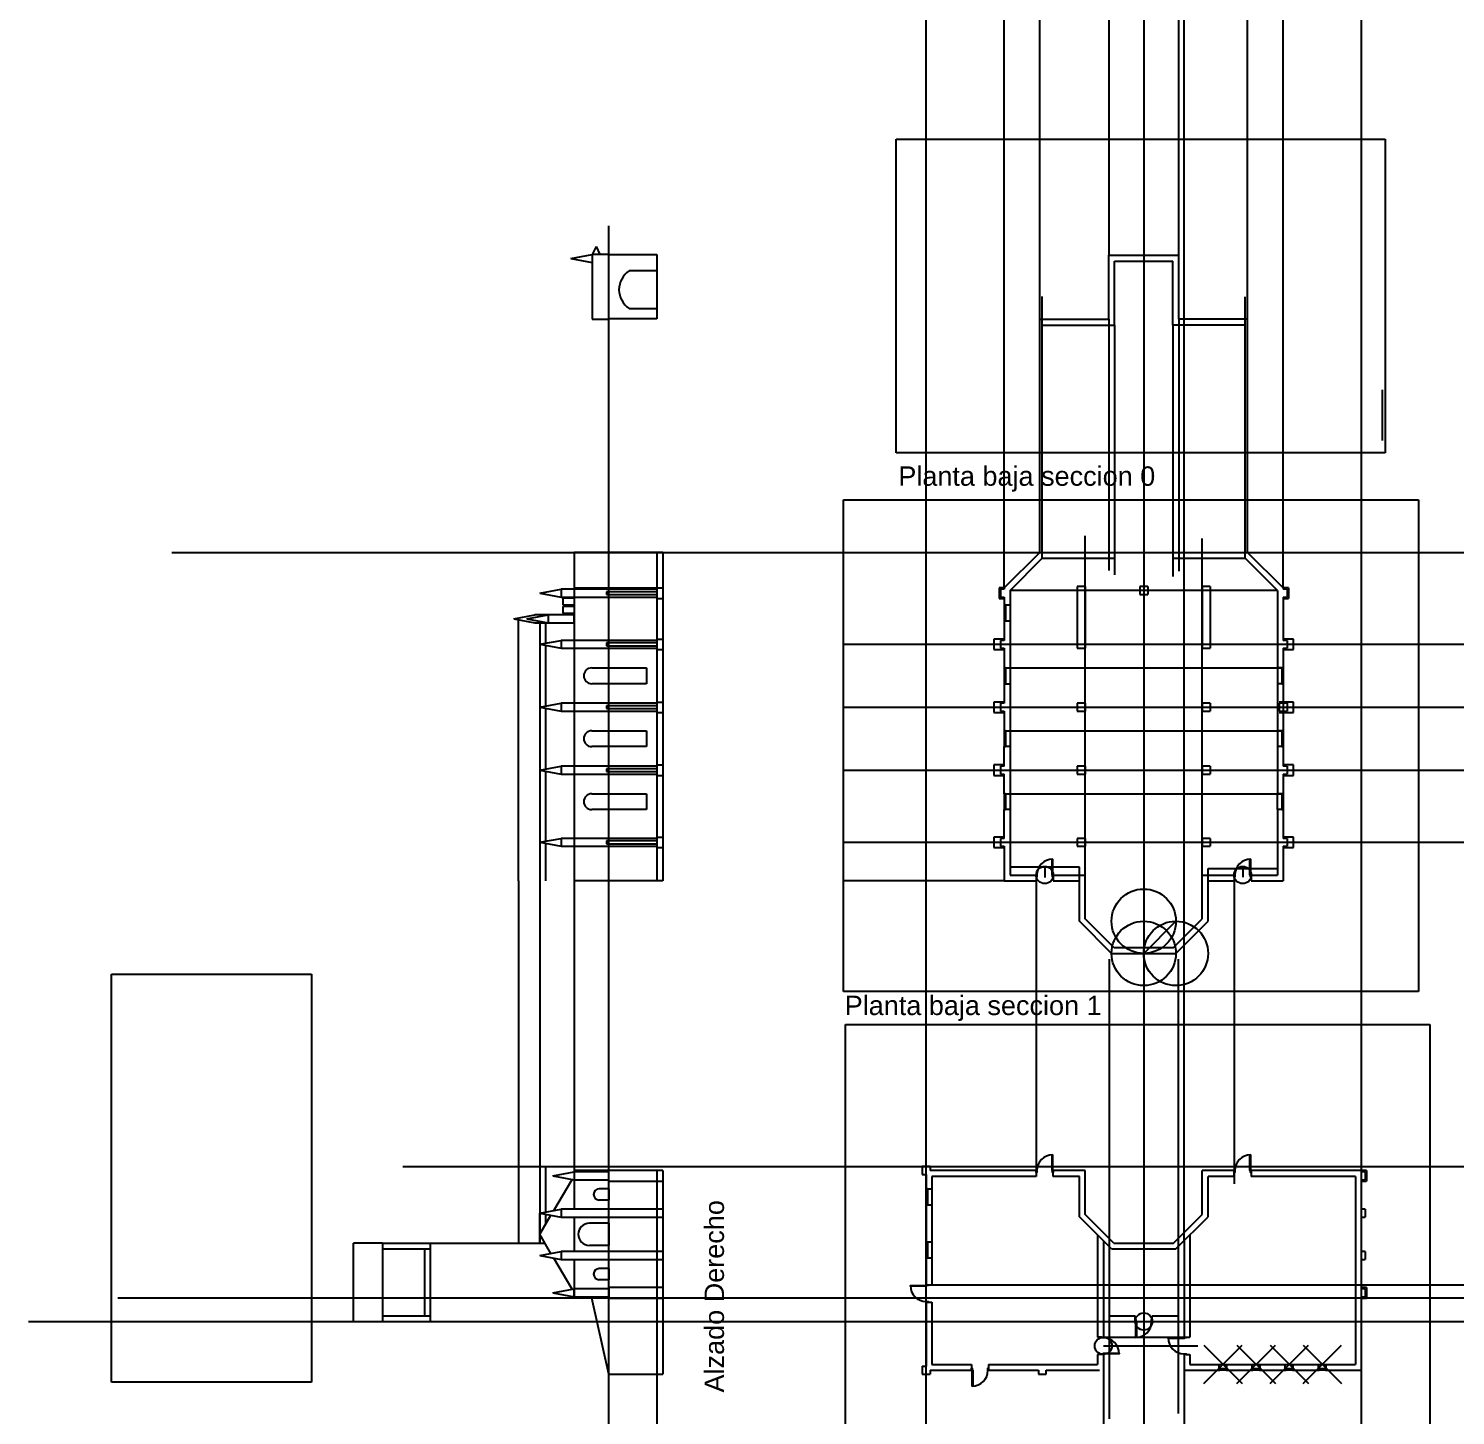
# Model space of a CAD drawing. Header units: millimetres. Extents: x 2027 to 2227, y 2574 to 3071.
# Drawn here: x 2027.2 to 2101.4, y 2701.3 to 2773.4 of the extents above; entities that cross this region are included whole.
import ezdxf

# ---------------------------------------------------------------- set-up
doc = ezdxf.new("R2010")
doc.units = ezdxf.units.MM
doc.header["$PDMODE"] = 3
for name, color, linetype in [('Auxiliares', 200, 'Continuous'), ('Auxiliares2', 212, 'Continuous'), ('CarpinteriaExterior', 130, 'Continuous'), ('CarpinteriaInterior', 10, 'Continuous'), ('Imagenes', 50, 'Continuous'), ('PrimerPlano', 160, 'Continuous'), ('SegundoPlano', 250, 'Continuous'), ('Texto', 250, 'Continuous')]:
    doc.layers.add(name, color=color, linetype=linetype)
doc.layers.add('Referencias', color=40, linetype='Continuous', transparency=0.1)
doc.styles.get("Standard").update_dxf_attribs({"font": 'arial.ttf'})
picture_1 = doc.add_image_def('image2.png', size_in_pixel=(1685, 1440))
picture_2 = doc.add_image_def('image3.png', size_in_pixel=(1712, 1440))
picture_3 = doc.add_image_def('image7.png', size_in_pixel=(2364, 1161))
picture_4 = doc.add_image_def('image10.png', size_in_pixel=(2241, 1437))

msp = doc.modelspace()

# ---------------------------------------------------------------- linework, layer by layer
at = {"layer": 'Auxiliares'}
for p, q in [((2087.285, 2710.415), (2087.285, 2802.194)), ((2079.788, 2746.185), (2079.788, 2797.762)), ((2090.583, 2746.185), (2090.583, 2795.999)), ((2096.495, 2796.554), (2096.495, 2710.809)), ((2073.876, 2709.52), (2073.876, 2795.279)), ((2083.387, 2761.626), (2083.387, 2795.152)), ((2087.003, 2761.626), (2087.003, 2795.46)), ((2092.433, 2744.335), (2092.433, 2794.185)), ((2077.938, 2744.335), (2077.938, 2793.552)), ((2085.195, 2779.291), (2085.185, 2687.873)), ((2057.387, 2687.619), (2057.387, 2763.155)), ((2079.913, 2745.883), (2079.913, 2759.487)), ((2090.458, 2745.883), (2090.458, 2759.473)), ((2083.368, 2758.301), (2083.368, 2745.249)), ((2083.669, 2757.999), (2083.669, 2745.011)), ((2086.701, 2757.999), (2086.701, 2744.927)), ((2087.003, 2758.301), (2087.003, 2745.207)), ((2082.141, 2729.418), (2082.141, 2747.053)), ((2088.23, 2729.418), (2088.23, 2746.906)), ((2034.657, 2746.185), (2154.598, 2746.185)), ((2092.131, 2744.21), (2078.24, 2744.21)), ((2055.573, 2743.857), (2055.573, 2741.615)), ((2069.57, 2741.41), (2141.439, 2741.41)), ((2078.24, 2740.185), (2092.131, 2740.185)), ((2092.131, 2740.185), (2092.433, 2740.185)), ((2069.57, 2738.138), (2142.235, 2738.138)), ((2078.24, 2736.913), (2092.131, 2736.913)), ((2092.131, 2736.913), (2092.433, 2736.913)), ((2069.57, 2734.866), (2141.676, 2734.866)), ((2078.24, 2733.641), (2092.131, 2733.641)), ((2092.131, 2733.641), (2092.433, 2733.641)), ((2069.57, 2731.119), (2141.202, 2731.119)), ((2052.68, 2729.117), (2052.68, 2714.265)), ((2053.788, 2729.117), (2053.788, 2714.265)), ((2055.573, 2729.117), (2055.573, 2714.265)), ((2077.938, 2729.117), (2069.57, 2729.117)), ((2079.595, 2729.117), (2079.595, 2713.758)), ((2089.887, 2729.117), (2089.887, 2713.371)), ((2083.387, 2725.046), (2083.387, 2701.167)), ((2086.983, 2725.046), (2086.983, 2701.433)), ((2046.678, 2714.265), (2153.836, 2714.265)), ((2057.387, 2712.058), (2057.387, 2713.581)), ((2053.788, 2710.29), (2053.788, 2711.853)), ((2096.495, 2710.809), (2096.495, 2637.329)), ((2057.387, 2707.917), (2057.387, 2709.44)), ((2073.876, 2630.837), (2073.876, 2709.52)), ((2055.573, 2707.506), (2055.573, 2707.917)), ((2074.177, 2708.116), (2151.962, 2708.116)), ((2121.547, 2707.439), (2031.846, 2707.439)), ((2055.573, 2707.506), (2057.387, 2707.506)), ((2027.212, 2706.216), (2176.404, 2706.216)), ((2083.086, 2705.396), (2087.454, 2705.396)), ((2083.086, 2703.891), (2083.086, 2686.904)), ((2059.878, 2703.48), (2059.878, 2687.619)), ((2087.285, 2703.686), (2087.285, 2686.811))]:
    msp.add_line(p, q, dxfattribs=at)
for p in [(2089.308, 2703.988), (2091.03, 2703.988), (2092.751, 2703.988), (2094.472, 2703.988)]:
    msp.add_point(p, dxfattribs=at)
at = {"layer": 'Auxiliares2'}
for p, q in [((2081.839, 2729.821), (2078.24, 2729.821)), ((2080.039, 2729.821), (2080.039, 2729.292)), ((2081.839, 2729.117), (2081.839, 2729.821)), ((2088.531, 2729.117), (2088.531, 2729.762)), ((2088.531, 2729.762), (2092.131, 2729.762)), ((2090.331, 2729.762), (2090.331, 2729.302)), ((2085.185, 2725.347), (2086.858, 2727.02)), ((2083.086, 2704.951), (2088.006, 2704.951))]:
    msp.add_line(p, q, dxfattribs=at)
for centre, radius in [((2080.039, 2729.418), 0.445), ((2090.331, 2729.418), 0.445), ((2085.185, 2727.02), 1.673), ((2085.185, 2725.347), 1.673), ((2086.858, 2725.347), 1.673), ((2085.185, 2706.216), 0.445), ((2083.086, 2704.951), 0.445)]:
    msp.add_circle(centre, radius, dxfattribs=at)
at = {"layer": 'CarpinteriaExterior'}
for p, q in [((2077.938, 2743.457), (2077.938, 2742.634)), ((2078.005, 2743.457), (2078.005, 2742.634)), ((2056.489, 2740.185), (2059.331, 2740.185)), ((2059.331, 2740.185), (2059.331, 2739.363)), ((2077.938, 2740.185), (2077.938, 2739.363)), ((2078.005, 2740.185), (2078.005, 2739.363)), ((2092.366, 2740.185), (2092.366, 2739.363)), ((2092.433, 2740.185), (2092.433, 2739.363)), ((2059.331, 2739.363), (2056.489, 2739.363)), ((2056.489, 2736.913), (2059.331, 2736.913)), ((2059.331, 2736.913), (2059.331, 2736.091)), ((2077.938, 2736.913), (2077.938, 2736.091)), ((2077.938, 2736.913), (2078.005, 2736.913)), ((2078.005, 2736.913), (2078.005, 2736.091)), ((2092.366, 2736.913), (2092.366, 2736.091)), ((2092.433, 2736.913), (2092.433, 2736.091)), ((2059.331, 2736.091), (2056.489, 2736.091)), ((2078.005, 2736.091), (2077.938, 2736.091)), ((2056.489, 2733.641), (2059.331, 2733.641)), ((2059.331, 2733.641), (2059.331, 2732.819)), ((2077.938, 2733.641), (2077.938, 2732.819)), ((2078.005, 2733.641), (2078.005, 2732.819)), ((2092.366, 2733.641), (2092.366, 2732.819)), ((2092.433, 2733.641), (2092.433, 2732.819)), ((2059.331, 2732.819), (2056.489, 2732.819)), ((2073.876, 2713.106), (2073.876, 2712.283)), ((2073.943, 2713.106), (2073.943, 2712.283)), ((2057.387, 2711.33), (2056.369, 2711.33)), ((2057.387, 2711.33), (2057.387, 2710.168)), ((2057.387, 2710.168), (2056.369, 2710.168)), ((2073.876, 2710.342), (2073.876, 2709.52)), ((2073.943, 2710.342), (2073.943, 2709.52)), ((2089.514, 2703.753), (2089.103, 2703.753)), ((2089.514, 2703.686), (2089.103, 2703.686)), ((2091.235, 2703.753), (2090.824, 2703.753)), ((2091.235, 2703.686), (2090.824, 2703.686)), ((2092.956, 2703.753), (2092.545, 2703.753)), ((2092.956, 2703.686), (2092.545, 2703.686)), ((2094.678, 2703.753), (2094.267, 2703.753)), ((2094.678, 2703.686), (2094.267, 2703.686))]:
    msp.add_line(p, q, dxfattribs=at)
for points in [[(2077.938, 2743.42), (2078.005, 2743.42), (2078.005, 2743.457), (2077.938, 2743.457), (2077.938, 2743.42)], [(2077.938, 2743.046), (2078.005, 2743.046), (2078.005, 2743.082), (2077.938, 2743.082), (2077.938, 2743.046)], [(2077.938, 2743.009), (2078.005, 2743.009), (2078.005, 2743.046), (2077.938, 2743.046), (2077.938, 2743.009)], [(2077.938, 2742.634), (2078.005, 2742.634), (2078.005, 2742.671), (2077.938, 2742.671), (2077.938, 2742.634)], [(2077.938, 2740.148), (2078.005, 2740.148), (2078.005, 2740.185), (2077.938, 2740.185), (2077.938, 2740.148)], [(2092.366, 2740.148), (2092.433, 2740.148), (2092.433, 2740.185), (2092.366, 2740.185), (2092.366, 2740.148)], [(2077.938, 2739.774), (2078.005, 2739.774), (2078.005, 2739.81), (2077.938, 2739.81), (2077.938, 2739.774)], [(2077.938, 2739.737), (2078.005, 2739.737), (2078.005, 2739.774), (2077.938, 2739.774), (2077.938, 2739.737)], [(2092.366, 2739.774), (2092.433, 2739.774), (2092.433, 2739.81), (2092.366, 2739.81), (2092.366, 2739.774)], [(2092.366, 2739.737), (2092.433, 2739.737), (2092.433, 2739.774), (2092.366, 2739.774), (2092.366, 2739.737)], [(2077.938, 2739.363), (2078.005, 2739.363), (2078.005, 2739.399), (2077.938, 2739.399), (2077.938, 2739.363)], [(2092.366, 2739.363), (2092.433, 2739.363), (2092.433, 2739.399), (2092.366, 2739.399), (2092.366, 2739.363)], [(2077.938, 2736.877), (2078.005, 2736.877), (2078.005, 2736.913), (2077.938, 2736.913), (2077.938, 2736.877)], [(2077.938, 2736.502), (2078.005, 2736.502), (2078.005, 2736.538), (2077.938, 2736.538), (2077.938, 2736.502)], [(2077.938, 2736.465), (2078.005, 2736.465), (2078.005, 2736.502), (2077.938, 2736.502), (2077.938, 2736.465)], [(2092.366, 2736.877), (2092.433, 2736.877), (2092.433, 2736.913), (2092.366, 2736.913), (2092.366, 2736.877)], [(2092.366, 2736.502), (2092.433, 2736.502), (2092.433, 2736.538), (2092.366, 2736.538), (2092.366, 2736.502)], [(2092.366, 2736.465), (2092.433, 2736.465), (2092.433, 2736.502), (2092.366, 2736.502), (2092.366, 2736.465)], [(2077.938, 2736.091), (2078.005, 2736.091), (2078.005, 2736.127), (2077.938, 2736.127), (2077.938, 2736.091)], [(2092.366, 2736.091), (2092.433, 2736.091), (2092.433, 2736.127), (2092.366, 2736.127), (2092.366, 2736.091)], [(2077.938, 2733.605), (2078.005, 2733.605), (2078.005, 2733.641), (2077.938, 2733.641), (2077.938, 2733.605)], [(2092.366, 2733.605), (2092.433, 2733.605), (2092.433, 2733.641), (2092.366, 2733.641), (2092.366, 2733.605)], [(2077.938, 2733.23), (2078.005, 2733.23), (2078.005, 2733.266), (2077.938, 2733.266), (2077.938, 2733.23)], [(2077.938, 2733.193), (2078.005, 2733.193), (2078.005, 2733.23), (2077.938, 2733.23), (2077.938, 2733.193)], [(2077.938, 2732.819), (2078.005, 2732.819), (2078.005, 2732.855), (2077.938, 2732.855), (2077.938, 2732.819)], [(2092.366, 2733.23), (2092.433, 2733.23), (2092.433, 2733.266), (2092.366, 2733.266), (2092.366, 2733.23)], [(2092.366, 2733.193), (2092.433, 2733.193), (2092.433, 2733.23), (2092.366, 2733.23), (2092.366, 2733.193)], [(2092.366, 2732.819), (2092.433, 2732.819), (2092.433, 2732.855), (2092.366, 2732.855), (2092.366, 2732.819)], [(2073.876, 2713.069), (2073.943, 2713.069), (2073.943, 2713.106), (2073.876, 2713.106), (2073.876, 2713.069)], [(2073.876, 2712.695), (2073.943, 2712.695), (2073.943, 2712.731), (2073.876, 2712.731), (2073.876, 2712.695)], [(2073.876, 2712.658), (2073.943, 2712.658), (2073.943, 2712.695), (2073.876, 2712.695), (2073.876, 2712.658)], [(2073.876, 2712.283), (2073.943, 2712.283), (2073.943, 2712.32), (2073.876, 2712.32), (2073.876, 2712.283)], [(2073.876, 2710.306), (2073.943, 2710.306), (2073.943, 2710.342), (2073.876, 2710.342), (2073.876, 2710.306)], [(2073.876, 2709.931), (2073.943, 2709.931), (2073.943, 2709.968), (2073.876, 2709.968), (2073.876, 2709.931)], [(2073.876, 2709.895), (2073.943, 2709.895), (2073.943, 2709.931), (2073.876, 2709.931), (2073.876, 2709.895)], [(2073.876, 2709.52), (2073.943, 2709.52), (2073.943, 2709.556), (2073.876, 2709.556), (2073.876, 2709.52)], [(2089.103, 2703.753), (2089.103, 2703.686), (2089.139, 2703.686), (2089.139, 2703.753), (2089.103, 2703.753)], [(2089.477, 2703.753), (2089.477, 2703.686), (2089.514, 2703.686), (2089.514, 2703.753), (2089.477, 2703.753)], [(2090.824, 2703.753), (2090.824, 2703.686), (2090.86, 2703.686), (2090.86, 2703.753), (2090.824, 2703.753)], [(2091.199, 2703.753), (2091.199, 2703.686), (2091.235, 2703.686), (2091.235, 2703.753), (2091.199, 2703.753)], [(2092.545, 2703.753), (2092.545, 2703.686), (2092.582, 2703.686), (2092.582, 2703.753), (2092.545, 2703.753)], [(2092.92, 2703.753), (2092.92, 2703.686), (2092.956, 2703.686), (2092.956, 2703.753), (2092.92, 2703.753)], [(2094.267, 2703.753), (2094.267, 2703.686), (2094.303, 2703.686), (2094.303, 2703.753), (2094.267, 2703.753)], [(2094.641, 2703.753), (2094.641, 2703.686), (2094.678, 2703.686), (2094.678, 2703.753), (2094.641, 2703.753)]]:
    msp.add_lwpolyline(points, dxfattribs=at)
for points in [[(2073.053, 2708.049), (2073.053, 2708.082), (2073.876, 2708.082), (2073.876, 2708.049)], [(2073.876, 2708.082), (2073.876, 2708.116), (2073.976, 2708.116), (2073.976, 2708.082)], [(2073.876, 2707.226), (2073.876, 2707.26), (2073.976, 2707.26), (2073.976, 2707.226)], [(2084.774, 2706.216), (2084.741, 2706.216), (2084.741, 2706.316), (2084.774, 2706.316)], [(2084.808, 2705.393), (2084.774, 2705.393), (2084.774, 2706.216), (2084.808, 2706.216)], [(2085.63, 2706.216), (2085.597, 2706.216), (2085.597, 2706.316), (2085.63, 2706.316)], [(2083.086, 2705.396), (2083.086, 2705.362), (2082.985, 2705.362), (2082.985, 2705.396)], [(2086.463, 2705.329), (2086.463, 2705.362), (2087.285, 2705.362), (2087.285, 2705.329)], [(2087.285, 2705.362), (2087.285, 2705.396), (2087.386, 2705.396), (2087.386, 2705.362)], [(2083.908, 2704.573), (2083.908, 2704.54), (2083.086, 2704.54), (2083.086, 2704.573)], [(2083.086, 2704.54), (2083.086, 2704.506), (2082.985, 2704.506), (2082.985, 2704.54)], [(2087.285, 2704.506), (2087.285, 2704.54), (2087.386, 2704.54), (2087.386, 2704.506)]]:
    msp.add_lwpolyline(points, close=True, dxfattribs=at)
for centre, radius, start, end in [((2056.489, 2739.774), 0.411, 90, 270), ((2056.489, 2736.502), 0.411, 90, 270), ((2056.489, 2733.23), 0.411, 90, 270), ((2056.369, 2710.749), 0.581, 90, 270), ((2073.876, 2708.082), 0.823, 180, 270), ((2084.774, 2706.216), 0.823, 270, 0), ((2083.086, 2704.54), 0.823, 0, 90), ((2087.285, 2705.362), 0.823, 180, 270)]:
    msp.add_arc(centre, radius, start, end, dxfattribs=at)
at = {"layer": 'CarpinteriaInterior'}
for points in [[(2080.417, 2730.241), (2080.451, 2730.241), (2080.451, 2729.418), (2080.417, 2729.418)], [(2090.709, 2730.241), (2090.743, 2730.241), (2090.743, 2729.418), (2090.709, 2729.418)], [(2079.595, 2729.418), (2079.628, 2729.418), (2079.628, 2729.318), (2079.595, 2729.318)], [(2080.451, 2729.418), (2080.484, 2729.418), (2080.484, 2729.318), (2080.451, 2729.318)], [(2089.887, 2729.418), (2089.92, 2729.418), (2089.92, 2729.318), (2089.887, 2729.318)], [(2090.743, 2729.418), (2090.776, 2729.418), (2090.776, 2729.318), (2090.743, 2729.318)], [(2080.417, 2714.882), (2080.451, 2714.882), (2080.451, 2714.06), (2080.417, 2714.06)], [(2090.709, 2714.882), (2090.743, 2714.882), (2090.743, 2714.06), (2090.709, 2714.06)], [(2079.595, 2714.06), (2079.628, 2714.06), (2079.628, 2713.959), (2079.595, 2713.959)], [(2080.451, 2714.06), (2080.484, 2714.06), (2080.484, 2713.959), (2080.451, 2713.959)], [(2089.887, 2714.06), (2089.92, 2714.06), (2089.92, 2713.959), (2089.887, 2713.959)], [(2090.743, 2714.06), (2090.776, 2714.06), (2090.776, 2713.959), (2090.743, 2713.959)], [(2076.264, 2703.686), (2076.23, 2703.686), (2076.23, 2703.786), (2076.264, 2703.786)], [(2076.297, 2702.863), (2076.264, 2702.863), (2076.264, 2703.686), (2076.297, 2703.686)], [(2077.12, 2703.686), (2077.086, 2703.686), (2077.086, 2703.786), (2077.12, 2703.786)]]:
    msp.add_lwpolyline(points, close=True, dxfattribs=at)
for centre, start, end in [((2080.451, 2729.418), 90, 180), ((2090.743, 2729.418), 90, 180), ((2080.451, 2714.06), 90, 180), ((2090.743, 2714.06), 90, 180), ((2076.264, 2703.686), 270, 0)]:
    msp.add_arc(centre, 0.823, start, end, dxfattribs=at)
at = {"layer": 'PrimerPlano'}
for p, q in [((2059.878, 2761.663), (2059.878, 2758.317)), ((2083.368, 2761.626), (2087.003, 2761.626)), ((2083.368, 2758.301), (2083.368, 2761.626)), ((2083.387, 2761.626), (2086.983, 2761.626)), ((2083.669, 2757.999), (2083.669, 2761.324)), ((2083.669, 2761.324), (2086.701, 2761.324)), ((2086.701, 2757.999), (2086.701, 2761.324)), ((2087.003, 2758.301), (2087.003, 2761.626)), ((2079.788, 2758.301), (2083.368, 2758.301)), ((2079.913, 2757.999), (2083.669, 2757.999)), ((2090.458, 2757.999), (2086.701, 2757.999)), ((2090.583, 2758.301), (2087.003, 2758.301)), ((2060.18, 2746.185), (2060.18, 2729.117)), ((2077.938, 2744.335), (2079.788, 2746.185)), ((2079.788, 2746.185), (2083.368, 2746.185)), ((2087.003, 2746.185), (2090.583, 2746.185)), ((2092.433, 2744.335), (2090.583, 2746.185)), ((2078.24, 2744.21), (2079.913, 2745.883)), ((2079.913, 2745.883), (2083.669, 2745.883)), ((2086.701, 2745.883), (2090.458, 2745.883)), ((2092.131, 2744.21), (2090.458, 2745.883)), ((2077.665, 2744.335), (2077.665, 2743.79)), ((2077.938, 2744.335), (2077.665, 2744.335)), ((2077.732, 2744.268), (2077.732, 2743.857)), ((2077.938, 2744.268), (2077.732, 2744.268)), ((2077.938, 2744.335), (2077.938, 2744.268)), ((2078.24, 2744.21), (2078.24, 2743.457)), ((2081.73, 2744.416), (2081.73, 2741.204)), ((2082.141, 2744.416), (2081.73, 2744.416)), ((2082.141, 2744.416), (2082.141, 2741.204)), ((2084.98, 2744.416), (2084.98, 2744.005)), ((2085.391, 2744.416), (2084.98, 2744.416)), ((2084.98, 2744.005), (2085.391, 2744.005)), ((2085.391, 2744.416), (2085.391, 2744.005)), ((2088.23, 2744.416), (2088.23, 2741.204)), ((2088.641, 2744.416), (2088.23, 2744.416)), ((2088.641, 2744.416), (2088.641, 2741.204)), ((2092.131, 2744.21), (2092.131, 2740.185)), ((2092.433, 2744.335), (2092.433, 2744.268)), ((2092.706, 2744.335), (2092.433, 2744.335)), ((2092.639, 2744.268), (2092.433, 2744.268)), ((2092.639, 2744.268), (2092.639, 2743.857)), ((2092.706, 2744.335), (2092.706, 2743.79)), ((2077.665, 2743.79), (2077.938, 2743.79)), ((2077.732, 2743.857), (2077.938, 2743.857)), ((2077.938, 2743.857), (2077.938, 2741.615)), ((2077.938, 2743.457), (2078.24, 2743.457)), ((2092.433, 2743.857), (2092.639, 2743.857)), ((2092.433, 2743.857), (2092.433, 2741.615)), ((2092.433, 2743.79), (2092.706, 2743.79)), ((2077.938, 2742.634), (2078.24, 2742.634)), ((2078.24, 2742.634), (2078.24, 2740.185)), ((2077.397, 2741.682), (2077.397, 2741.137)), ((2077.938, 2741.682), (2077.397, 2741.682)), ((2092.974, 2741.682), (2092.433, 2741.682)), ((2092.974, 2741.137), (2092.974, 2741.682)), ((2077.397, 2741.137), (2077.938, 2741.137)), ((2077.732, 2741.615), (2077.732, 2741.204)), ((2077.938, 2741.615), (2077.732, 2741.615)), ((2077.732, 2741.204), (2077.938, 2741.204)), ((2077.938, 2741.204), (2077.938, 2740.185)), ((2081.73, 2741.204), (2082.141, 2741.204)), ((2088.23, 2741.204), (2088.641, 2741.204)), ((2092.639, 2741.615), (2092.433, 2741.615)), ((2092.433, 2741.204), (2092.639, 2741.204)), ((2092.433, 2741.204), (2092.433, 2735.071)), ((2092.433, 2741.137), (2092.974, 2741.137)), ((2092.639, 2741.615), (2092.639, 2741.204)), ((2077.938, 2740.185), (2078.24, 2740.185)), ((2092.433, 2740.185), (2092.131, 2740.185)), ((2077.938, 2739.363), (2078.24, 2739.363)), ((2077.938, 2739.363), (2077.938, 2738.343)), ((2078.24, 2739.363), (2078.24, 2736.913)), ((2092.433, 2739.363), (2092.131, 2739.363)), ((2092.131, 2739.363), (2092.131, 2736.913)), ((2077.938, 2738.41), (2077.397, 2738.41)), ((2077.397, 2738.41), (2077.397, 2737.865)), ((2077.732, 2738.343), (2077.732, 2737.932)), ((2077.938, 2738.343), (2077.732, 2738.343)), ((2081.73, 2738.343), (2081.73, 2737.932)), ((2082.141, 2738.343), (2081.73, 2738.343)), ((2082.141, 2738.343), (2082.141, 2737.932)), ((2088.23, 2738.343), (2088.23, 2737.932)), ((2088.641, 2738.343), (2088.23, 2738.343)), ((2088.641, 2738.343), (2088.641, 2737.932)), ((2092.974, 2738.41), (2092.227, 2738.41)), ((2092.227, 2738.343), (2092.227, 2737.932)), ((2092.639, 2738.343), (2092.227, 2738.343)), ((2092.639, 2738.343), (2092.639, 2737.932)), ((2092.974, 2737.865), (2092.974, 2738.41)), ((2077.397, 2737.865), (2077.938, 2737.865)), ((2077.732, 2737.932), (2077.938, 2737.932)), ((2077.938, 2737.932), (2077.938, 2737.128)), ((2081.73, 2737.932), (2082.141, 2737.932)), ((2088.23, 2737.932), (2088.641, 2737.932)), ((2092.227, 2737.932), (2092.639, 2737.932)), ((2092.227, 2737.865), (2092.974, 2737.865)), ((2077.938, 2737.128), (2077.938, 2736.913)), ((2077.938, 2736.913), (2078.24, 2736.913)), ((2078.24, 2737.128), (2078.24, 2737.128)), ((2092.433, 2736.913), (2092.131, 2736.913)), ((2078.24, 2736.091), (2077.938, 2736.091)), ((2077.938, 2735.071), (2077.938, 2736.091)), ((2078.24, 2736.091), (2078.24, 2733.641)), ((2092.433, 2736.091), (2092.131, 2736.091)), ((2092.131, 2736.091), (2092.131, 2733.641)), ((2077.397, 2735.138), (2077.397, 2734.593)), ((2077.938, 2735.138), (2077.397, 2735.138)), ((2077.732, 2735.071), (2077.732, 2734.66)), ((2077.938, 2735.071), (2077.732, 2735.071)), ((2081.73, 2735.071), (2081.73, 2734.66)), ((2082.141, 2735.071), (2081.73, 2735.071)), ((2082.141, 2735.071), (2082.141, 2734.66)), ((2088.23, 2735.071), (2088.23, 2734.66)), ((2088.641, 2735.071), (2088.23, 2735.071)), ((2088.641, 2735.071), (2088.641, 2734.66)), ((2092.974, 2735.138), (2092.433, 2735.138)), ((2092.639, 2735.071), (2092.433, 2735.071)), ((2092.639, 2735.071), (2092.639, 2734.66)), ((2092.974, 2734.593), (2092.974, 2735.138)), ((2077.397, 2734.593), (2077.938, 2734.593)), ((2077.732, 2734.66), (2077.938, 2734.66)), ((2077.938, 2733.641), (2077.938, 2734.66)), ((2081.73, 2734.66), (2082.141, 2734.66)), ((2088.23, 2734.66), (2088.641, 2734.66)), ((2092.433, 2734.66), (2092.639, 2734.66)), ((2092.433, 2734.66), (2092.433, 2731.324)), ((2092.433, 2734.593), (2092.974, 2734.593)), ((2077.938, 2733.641), (2078.24, 2733.641)), ((2092.433, 2733.641), (2092.131, 2733.641)), ((2078.24, 2732.819), (2077.938, 2732.819)), ((2077.938, 2731.324), (2077.938, 2732.819)), ((2078.24, 2732.819), (2078.24, 2729.418)), ((2092.433, 2732.819), (2092.131, 2732.819)), ((2092.131, 2732.819), (2092.131, 2729.418)), ((2077.397, 2731.391), (2077.397, 2730.846)), ((2077.938, 2731.391), (2077.397, 2731.391)), ((2077.732, 2731.324), (2077.732, 2730.913)), ((2077.938, 2731.324), (2077.732, 2731.324)), ((2081.73, 2731.324), (2081.73, 2730.913)), ((2082.141, 2731.324), (2081.73, 2731.324)), ((2082.141, 2731.324), (2082.141, 2730.913)), ((2088.23, 2731.324), (2088.23, 2730.913)), ((2088.641, 2731.324), (2088.23, 2731.324)), ((2088.641, 2731.324), (2088.641, 2730.913)), ((2092.974, 2731.391), (2092.433, 2731.391)), ((2092.639, 2731.324), (2092.433, 2731.324)), ((2092.639, 2731.324), (2092.639, 2730.913)), ((2092.974, 2730.846), (2092.974, 2731.391)), ((2077.397, 2730.846), (2077.938, 2730.846)), ((2077.732, 2730.913), (2077.938, 2730.913)), ((2077.938, 2730.913), (2077.938, 2729.117)), ((2081.73, 2730.913), (2082.141, 2730.913)), ((2088.23, 2730.913), (2088.641, 2730.913)), ((2092.433, 2730.913), (2092.639, 2730.913)), ((2092.433, 2730.913), (2092.433, 2729.117)), ((2092.433, 2730.846), (2092.974, 2730.846)), ((2077.938, 2729.117), (2079.595, 2729.117)), ((2078.24, 2729.418), (2079.595, 2729.418)), ((2079.595, 2729.318), (2079.595, 2729.117)), ((2080.484, 2729.418), (2082.141, 2729.418)), ((2080.484, 2729.318), (2080.484, 2729.117)), ((2080.484, 2729.117), (2081.839, 2729.117)), ((2081.839, 2727.02), (2081.839, 2729.117)), ((2082.141, 2727.145), (2082.141, 2729.418)), ((2088.23, 2729.418), (2089.887, 2729.418)), ((2088.23, 2727.145), (2088.23, 2729.418)), ((2088.531, 2727.02), (2088.531, 2729.117)), ((2088.531, 2729.117), (2089.887, 2729.117)), ((2089.887, 2729.318), (2089.887, 2729.117)), ((2090.776, 2729.418), (2092.131, 2729.418)), ((2090.776, 2729.318), (2090.776, 2729.117)), ((2090.776, 2729.117), (2092.433, 2729.117)), ((2083.512, 2725.347), (2081.839, 2727.02)), ((2083.637, 2725.649), (2082.141, 2727.145)), ((2086.733, 2725.649), (2088.23, 2727.145)), ((2086.858, 2725.347), (2088.531, 2727.02)), ((2083.512, 2725.347), (2086.858, 2725.347)), ((2083.637, 2725.649), (2086.733, 2725.649)), ((2073.67, 2714.265), (2073.67, 2713.854)), ((2074.081, 2714.265), (2073.67, 2714.265)), ((2074.081, 2714.265), (2074.081, 2714.06)), ((2060.18, 2714.06), (2060.18, 2703.48)), ((2073.67, 2713.854), (2073.876, 2713.854)), ((2073.876, 2713.854), (2073.876, 2713.106)), ((2073.876, 2713.854), (2073.876, 2713.649)), ((2079.595, 2714.06), (2074.081, 2714.06)), ((2074.177, 2713.758), (2074.177, 2713.106)), ((2079.595, 2713.758), (2074.177, 2713.758)), ((2079.595, 2713.959), (2079.595, 2713.758)), ((2082.141, 2714.06), (2080.484, 2714.06)), ((2080.484, 2713.758), (2080.484, 2713.959)), ((2081.839, 2713.758), (2080.484, 2713.758)), ((2081.839, 2711.662), (2081.839, 2713.758)), ((2082.141, 2711.787), (2082.141, 2714.06)), ((2088.23, 2711.787), (2088.23, 2714.06)), ((2089.887, 2714.06), (2088.23, 2714.06)), ((2088.531, 2711.662), (2088.531, 2713.758)), ((2089.887, 2713.758), (2088.531, 2713.758)), ((2089.887, 2713.758), (2089.887, 2713.959)), ((2096.495, 2714.06), (2090.776, 2714.06)), ((2090.776, 2713.959), (2090.776, 2713.758)), ((2096.194, 2713.758), (2090.776, 2713.758)), ((2096.194, 2713.758), (2096.194, 2703.988)), ((2096.495, 2714.06), (2096.495, 2713.993)), ((2096.768, 2714.06), (2096.495, 2714.06)), ((2096.701, 2713.993), (2096.495, 2713.993)), ((2096.495, 2713.581), (2096.701, 2713.581)), ((2096.495, 2713.581), (2096.495, 2712.058)), ((2096.495, 2713.514), (2096.768, 2713.514)), ((2096.701, 2713.993), (2096.701, 2713.581)), ((2096.768, 2714.06), (2096.768, 2713.514)), ((2073.876, 2713.106), (2074.177, 2713.106)), ((2073.876, 2712.283), (2074.177, 2712.283)), ((2073.876, 2712.283), (2073.876, 2710.342)), ((2074.177, 2712.283), (2074.177, 2710.342)), ((2096.701, 2712.058), (2096.495, 2712.058)), ((2096.701, 2712.058), (2096.701, 2711.647)), ((2083.512, 2709.989), (2081.839, 2711.662)), ((2083.637, 2710.29), (2082.141, 2711.787)), ((2086.733, 2710.29), (2088.23, 2711.787)), ((2086.858, 2709.989), (2088.531, 2711.662)), ((2096.495, 2711.647), (2096.701, 2711.647)), ((2096.495, 2711.647), (2096.495, 2709.852)), ((2082.784, 2710.717), (2082.784, 2705.396)), ((2087.587, 2710.717), (2087.587, 2705.396)), ((2074.177, 2710.342), (2073.876, 2710.342)), ((2083.086, 2710.415), (2083.086, 2705.396)), ((2083.387, 2710.114), (2083.387, 2706.518)), ((2083.512, 2709.989), (2086.858, 2709.989)), ((2083.637, 2710.29), (2086.733, 2710.29)), ((2086.983, 2710.114), (2086.983, 2706.518)), ((2087.285, 2710.415), (2087.285, 2705.396)), ((2096.701, 2709.852), (2096.495, 2709.852)), ((2096.701, 2709.852), (2096.701, 2709.44)), ((2073.876, 2709.52), (2074.177, 2709.52)), ((2073.876, 2709.52), (2073.876, 2708.116)), ((2074.177, 2709.52), (2074.177, 2708.116)), ((2096.495, 2709.44), (2096.701, 2709.44)), ((2096.495, 2709.44), (2096.495, 2707.917)), ((2073.876, 2708.116), (2074.177, 2708.116)), ((2096.768, 2707.984), (2096.495, 2707.984)), ((2096.701, 2707.917), (2096.495, 2707.917)), ((2096.701, 2707.917), (2096.701, 2707.506)), ((2096.768, 2707.984), (2096.768, 2707.439)), ((2073.876, 2707.226), (2074.177, 2707.226)), ((2073.876, 2707.226), (2073.876, 2703.891)), ((2074.177, 2707.226), (2074.177, 2703.988)), ((2096.495, 2707.506), (2096.701, 2707.506)), ((2096.495, 2707.506), (2096.495, 2703.686)), ((2096.495, 2707.439), (2096.768, 2707.439)), ((2083.086, 2706.216), (2084.741, 2706.216)), ((2083.387, 2706.518), (2084.741, 2706.518)), ((2084.741, 2706.316), (2084.741, 2706.518)), ((2085.63, 2706.316), (2085.63, 2706.518)), ((2085.63, 2706.518), (2086.983, 2706.518)), ((2085.63, 2706.216), (2087.285, 2706.216)), ((2082.985, 2705.396), (2082.784, 2705.396)), ((2087.386, 2705.396), (2087.587, 2705.396)), ((2073.67, 2703.891), (2073.876, 2703.891)), ((2073.67, 2703.891), (2073.67, 2703.48)), ((2074.177, 2703.988), (2076.23, 2703.988)), ((2076.23, 2703.988), (2076.23, 2703.786)), ((2077.12, 2703.988), (2081.761, 2703.988)), ((2077.12, 2703.988), (2077.12, 2703.786)), ((2081.761, 2703.988), (2082.784, 2703.988)), ((2082.985, 2704.506), (2082.784, 2704.506)), ((2082.784, 2704.506), (2082.784, 2703.988)), ((2083.086, 2704.506), (2083.086, 2703.891)), ((2087.285, 2704.506), (2087.285, 2703.686)), ((2087.386, 2704.506), (2087.587, 2704.506)), ((2087.587, 2704.506), (2087.587, 2703.988)), ((2087.587, 2703.988), (2089.103, 2703.988)), ((2089.103, 2703.753), (2089.103, 2703.988)), ((2089.514, 2703.753), (2089.514, 2703.988)), ((2089.514, 2703.988), (2090.824, 2703.988)), ((2090.824, 2703.753), (2090.824, 2703.988)), ((2091.235, 2703.753), (2091.235, 2703.988)), ((2091.235, 2703.988), (2092.545, 2703.988)), ((2092.545, 2703.753), (2092.545, 2703.988)), ((2092.956, 2703.753), (2092.956, 2703.988)), ((2092.956, 2703.988), (2094.267, 2703.988)), ((2094.267, 2703.753), (2094.267, 2703.988)), ((2094.678, 2703.753), (2094.678, 2703.988)), ((2094.678, 2703.988), (2096.194, 2703.988)), ((2073.67, 2703.48), (2074.081, 2703.48)), ((2074.081, 2703.686), (2076.297, 2703.686)), ((2074.081, 2703.686), (2074.081, 2703.48)), ((2077.086, 2703.686), (2079.709, 2703.686)), ((2079.709, 2703.686), (2079.709, 2703.48)), ((2079.709, 2703.48), (2080.121, 2703.48)), ((2080.121, 2703.48), (2080.121, 2703.686)), ((2080.121, 2703.686), (2081.761, 2703.686)), ((2081.761, 2703.686), (2082.88, 2703.686)), ((2087.285, 2703.686), (2089.103, 2703.686)), ((2089.514, 2703.686), (2090.824, 2703.686)), ((2091.235, 2703.686), (2092.545, 2703.686)), ((2092.956, 2703.686), (2094.267, 2703.686)), ((2094.678, 2703.686), (2096.495, 2703.686))]:
    msp.add_line(p, q, dxfattribs=at)
at = {"layer": 'SegundoPlano'}
for p, q in [((2056.714, 2762.075), (2056.508, 2761.663)), ((2056.714, 2762.075), (2056.919, 2761.663)), ((2055.4, 2761.458), (2056.508, 2761.663)), ((2055.4, 2761.458), (2056.508, 2761.252)), ((2057.387, 2761.663), (2056.508, 2761.663)), ((2056.508, 2761.663), (2056.508, 2758.313)), ((2056.919, 2761.663), (2056.508, 2761.663)), ((2057.387, 2758.317), (2057.387, 2761.663)), ((2057.387, 2761.663), (2059.878, 2761.663)), ((2059.878, 2760.811), (2058.432, 2760.811)), ((2058.432, 2758.863), (2059.878, 2758.863)), ((2056.508, 2758.313), (2057.387, 2758.313)), ((2059.878, 2758.317), (2057.387, 2758.317)), ((2097.58, 2754.624), (2097.58, 2751.997)), ((2055.573, 2746.185), (2055.573, 2729.117)), ((2060.18, 2746.185), (2055.573, 2746.185)), ((2059.878, 2746.185), (2059.878, 2729.117)), ((2053.788, 2744.063), (2054.896, 2744.268)), ((2053.788, 2744.063), (2054.896, 2743.857)), ((2054.896, 2744.268), (2054.896, 2743.857)), ((2059.878, 2744.268), (2054.896, 2744.268)), ((2055.573, 2744.335), (2055.573, 2729.117)), ((2055.573, 2744.335), (2060.18, 2744.335)), ((2059.878, 2744.134), (2057.251, 2744.134)), ((2057.251, 2744.134), (2057.251, 2743.991)), ((2057.251, 2743.991), (2059.878, 2743.991)), ((2059.878, 2744.335), (2060.18, 2744.335)), ((2054.896, 2743.857), (2059.878, 2743.857)), ((2055.573, 2743.8), (2054.99, 2743.8)), ((2054.99, 2743.8), (2054.99, 2743.457)), ((2054.99, 2743.457), (2055.573, 2743.457)), ((2055.573, 2743.372), (2054.99, 2743.372)), ((2054.99, 2743.372), (2054.99, 2743.029)), ((2055.114, 2743.457), (2055.114, 2743.372)), ((2059.878, 2743.79), (2060.18, 2743.79)), ((2078.24, 2743.457), (2078.24, 2742.634)), ((2052.433, 2742.736), (2053.54, 2742.942)), ((2052.433, 2742.736), (2053.54, 2742.531)), ((2052.68, 2729.117), (2052.68, 2742.69)), ((2053.11, 2742.736), (2054.217, 2742.942)), ((2053.11, 2742.736), (2054.217, 2742.531)), ((2055.573, 2742.942), (2053.54, 2742.942)), ((2053.54, 2742.531), (2055.573, 2742.531)), ((2053.788, 2742.531), (2053.788, 2729.117)), ((2054.09, 2742.531), (2054.09, 2741.466)), ((2054.217, 2742.942), (2054.217, 2742.531)), ((2054.99, 2743.029), (2055.573, 2743.029)), ((2055.573, 2742.531), (2055.573, 2742.942)), ((2059.878, 2741.682), (2060.18, 2741.682)), ((2060.18, 2741.682), (2060.18, 2741.137)), ((2053.788, 2741.41), (2054.896, 2741.615)), ((2053.788, 2741.41), (2054.896, 2741.204)), ((2054.09, 2741.354), (2054.09, 2738.194)), ((2054.896, 2741.615), (2054.896, 2741.204)), ((2059.878, 2741.615), (2054.896, 2741.615)), ((2054.896, 2741.204), (2059.878, 2741.204)), ((2059.878, 2741.481), (2057.251, 2741.481)), ((2057.251, 2741.481), (2057.251, 2741.338)), ((2057.251, 2741.338), (2059.878, 2741.338)), ((2059.878, 2741.137), (2060.18, 2741.137)), ((2078.24, 2740.185), (2078.24, 2739.363)), ((2092.131, 2740.185), (2092.131, 2739.363)), ((2053.788, 2738.138), (2054.896, 2738.343)), ((2053.788, 2738.138), (2054.896, 2737.932)), ((2054.09, 2738.082), (2054.09, 2734.922)), ((2054.896, 2738.343), (2054.896, 2737.932)), ((2059.878, 2738.343), (2054.896, 2738.343)), ((2059.878, 2738.209), (2057.251, 2738.209)), ((2057.251, 2738.209), (2057.251, 2738.066)), ((2057.251, 2738.066), (2059.878, 2738.066)), ((2059.878, 2738.41), (2060.18, 2738.41)), ((2060.18, 2738.41), (2060.18, 2737.865)), ((2060.18, 2738.343), (2060.18, 2737.932)), ((2054.896, 2737.932), (2059.878, 2737.932)), ((2059.878, 2737.865), (2060.18, 2737.865)), ((2059.878, 2737.128), (2059.878, 2737.128)), ((2078.24, 2736.913), (2078.24, 2736.091)), ((2092.131, 2736.913), (2092.131, 2736.091)), ((2053.788, 2734.866), (2054.896, 2735.071)), ((2054.896, 2735.071), (2054.896, 2734.66)), ((2059.878, 2735.071), (2054.896, 2735.071)), ((2059.878, 2735.138), (2060.18, 2735.138)), ((2060.18, 2735.071), (2060.18, 2734.66)), ((2053.788, 2734.866), (2054.896, 2734.66)), ((2054.09, 2734.81), (2054.09, 2731.175)), ((2054.896, 2734.66), (2059.878, 2734.66)), ((2059.878, 2734.937), (2057.251, 2734.937)), ((2057.251, 2734.937), (2057.251, 2734.794)), ((2057.251, 2734.794), (2059.878, 2734.794)), ((2059.878, 2734.593), (2060.18, 2734.593)), ((2078.24, 2733.641), (2078.24, 2732.819)), ((2092.131, 2732.819), (2092.131, 2733.641)), ((2053.788, 2731.119), (2054.896, 2731.324)), ((2054.896, 2731.324), (2054.896, 2730.913)), ((2059.878, 2731.324), (2054.896, 2731.324)), ((2059.878, 2731.391), (2060.18, 2731.391)), ((2060.18, 2731.324), (2060.18, 2730.913)), ((2053.788, 2731.119), (2054.896, 2730.913)), ((2054.09, 2731.063), (2054.09, 2729.117)), ((2054.896, 2730.913), (2059.878, 2730.913)), ((2059.878, 2731.19), (2057.251, 2731.19)), ((2057.251, 2731.19), (2057.251, 2731.047)), ((2057.251, 2731.047), (2059.878, 2731.047)), ((2059.878, 2730.846), (2060.18, 2730.846)), ((2060.18, 2729.117), (2055.573, 2729.117)), ((2052.68, 2714.265), (2052.68, 2710.29)), ((2053.788, 2714.265), (2053.788, 2710.29)), ((2054.09, 2714.265), (2054.09, 2711.909)), ((2055.573, 2714.265), (2055.573, 2712.058)), ((2054.465, 2713.787), (2055.573, 2713.993)), ((2054.465, 2713.787), (2055.573, 2713.581)), ((2054.516, 2711.988), (2055.464, 2713.602)), ((2055.64, 2714.06), (2055.573, 2713.993)), ((2055.573, 2713.993), (2055.573, 2712.058)), ((2057.387, 2713.993), (2055.573, 2713.993)), ((2055.573, 2713.993), (2055.573, 2713.581)), ((2055.573, 2713.581), (2057.387, 2713.581)), ((2060.18, 2714.06), (2055.64, 2714.06)), ((2057.387, 2713.514), (2057.387, 2714.06)), ((2057.387, 2713.514), (2060.18, 2713.514)), ((2059.878, 2714.06), (2059.878, 2703.48)), ((2060.18, 2714.06), (2060.18, 2713.993)), ((2060.18, 2713.581), (2060.18, 2712.058)), ((2057.387, 2713.11), (2056.878, 2713.11)), ((2057.387, 2713.11), (2057.387, 2712.529)), ((2074.177, 2713.106), (2074.177, 2712.283)), ((2053.788, 2711.853), (2054.896, 2712.058)), ((2059.878, 2712.058), (2054.896, 2712.058)), ((2054.896, 2712.058), (2054.896, 2711.647)), ((2057.387, 2712.529), (2056.878, 2712.529)), ((2060.18, 2712.058), (2059.878, 2712.058)), ((2053.788, 2711.853), (2054.896, 2711.647)), ((2053.788, 2710.749), (2054.372, 2711.744)), ((2054.09, 2711.797), (2054.09, 2711.263)), ((2054.896, 2711.647), (2059.878, 2711.647)), ((2055.573, 2711.647), (2055.573, 2709.852)), ((2055.573, 2711.647), (2055.573, 2709.852)), ((2059.878, 2711.647), (2060.18, 2711.647)), ((2060.18, 2711.647), (2060.18, 2709.852)), ((2054.372, 2709.754), (2053.788, 2710.749)), ((2045.608, 2710.29), (2044.109, 2710.29)), ((2044.109, 2706.216), (2044.109, 2710.29)), ((2045.608, 2710.29), (2050.59, 2710.29)), ((2045.608, 2710.29), (2045.608, 2706.216)), ((2045.608, 2709.989), (2048.099, 2709.989)), ((2047.797, 2709.989), (2047.797, 2706.518)), ((2048.099, 2710.29), (2048.099, 2706.216)), ((2050.59, 2710.29), (2054.058, 2710.29)), ((2053.788, 2709.646), (2054.896, 2709.852)), ((2059.878, 2709.852), (2054.896, 2709.852)), ((2054.896, 2709.852), (2054.896, 2709.44)), ((2060.18, 2709.852), (2059.878, 2709.852)), ((2074.177, 2710.342), (2074.177, 2709.52)), ((2053.788, 2709.646), (2054.896, 2709.44)), ((2055.464, 2707.897), (2054.516, 2709.511)), ((2054.896, 2709.44), (2059.878, 2709.44)), ((2055.573, 2709.44), (2055.573, 2707.506)), ((2055.573, 2709.44), (2055.573, 2707.506)), ((2059.878, 2709.44), (2060.18, 2709.44)), ((2060.18, 2709.44), (2060.18, 2707.917)), ((2057.387, 2708.969), (2056.878, 2708.969)), ((2057.387, 2708.388), (2056.878, 2708.388)), ((2057.387, 2708.969), (2057.387, 2708.388)), ((2054.465, 2707.712), (2055.573, 2707.917)), ((2054.465, 2707.712), (2055.573, 2707.506)), ((2057.387, 2707.917), (2055.573, 2707.917)), ((2055.573, 2707.917), (2055.573, 2707.506)), ((2060.18, 2707.984), (2057.387, 2707.984)), ((2057.387, 2707.984), (2057.387, 2707.439)), ((2055.573, 2707.506), (2057.387, 2707.506)), ((2055.64, 2707.439), (2055.573, 2707.506)), ((2056.495, 2707.439), (2055.64, 2707.439)), ((2057.387, 2703.48), (2056.495, 2707.439)), ((2056.495, 2707.439), (2056.495, 2707.439)), ((2057.387, 2707.439), (2060.18, 2707.439)), ((2044.109, 2706.216), (2045.608, 2706.216)), ((2045.608, 2706.518), (2048.099, 2706.518)), ((2045.608, 2706.216), (2050.59, 2706.216)), ((2050.59, 2706.216), (2056.77, 2706.216)), ((2089.103, 2703.988), (2089.514, 2703.988)), ((2090.824, 2703.988), (2091.235, 2703.988)), ((2092.545, 2703.988), (2092.956, 2703.988)), ((2094.267, 2703.988), (2094.678, 2703.988)), ((2057.387, 2703.48), (2059.878, 2703.48)), ((2059.878, 2703.48), (2060.18, 2703.48))]:
    msp.add_line(p, q, dxfattribs=at)
for centre, radius, start, end in [((2059.072, 2759.837), 1.165, 123.3007, 236.6993), ((2056.878, 2712.82), 0.29, 90, 270), ((2056.878, 2708.679), 0.29, 90, 270)]:
    msp.add_arc(centre, radius, start, end, dxfattribs=at)

# ---------------------------------------------------------------- texts
at = {"layer": 'Texto', "char_height": 1.00583, "attachment_point": 1}
for s, insert in [('Planta baja seccion 0', (2072.428, 2750.653)), ('Planta baja seccion 1', (2069.64, 2723.147))]:
    msp.add_mtext_dynamic_manual_height_columns(s, width=13.69588, gutter_width=5.029, heights=[1.306], dxfattribs=dict(at, insert=insert))
at = {"layer": 'Texto', "insert": (2062.358, 2702.529), "char_height": 1.00583, "attachment_point": 1, "rotation": 90}
msp.add_mtext_dynamic_manual_height_columns('Alzado Derecho', width=13.69588, gutter_width=5.029, heights=[1.306], dxfattribs=at)

# ---------------------------------------------------------------- pictures from other files: only their frames are drawn
at = {"layer": 'Imagenes'}
image = msp.add_image(picture_1, insert=(2069.57, 2723.365), size_in_units=(29.899, 25.552), dxfattribs=at)
image.dxf.flags = 7
image = msp.add_image(picture_3, insert=(2041.928, 2703.074), size_in_units=(21.201, 10.412), rotation=90, dxfattribs=at)
image.dxf.flags = 7
image = msp.add_image(picture_2, insert=(2069.685, 2696.105), size_in_units=(30.378, 25.552), dxfattribs=at)
image.dxf.flags = 7
at = {"layer": 'Referencias'}
image = msp.add_image(picture_4, insert=(2072.315, 2751.357), size_in_units=(25.419, 16.299), dxfattribs=at)
image.dxf.flags = 7

doc.saveas('drawing.dxf')
